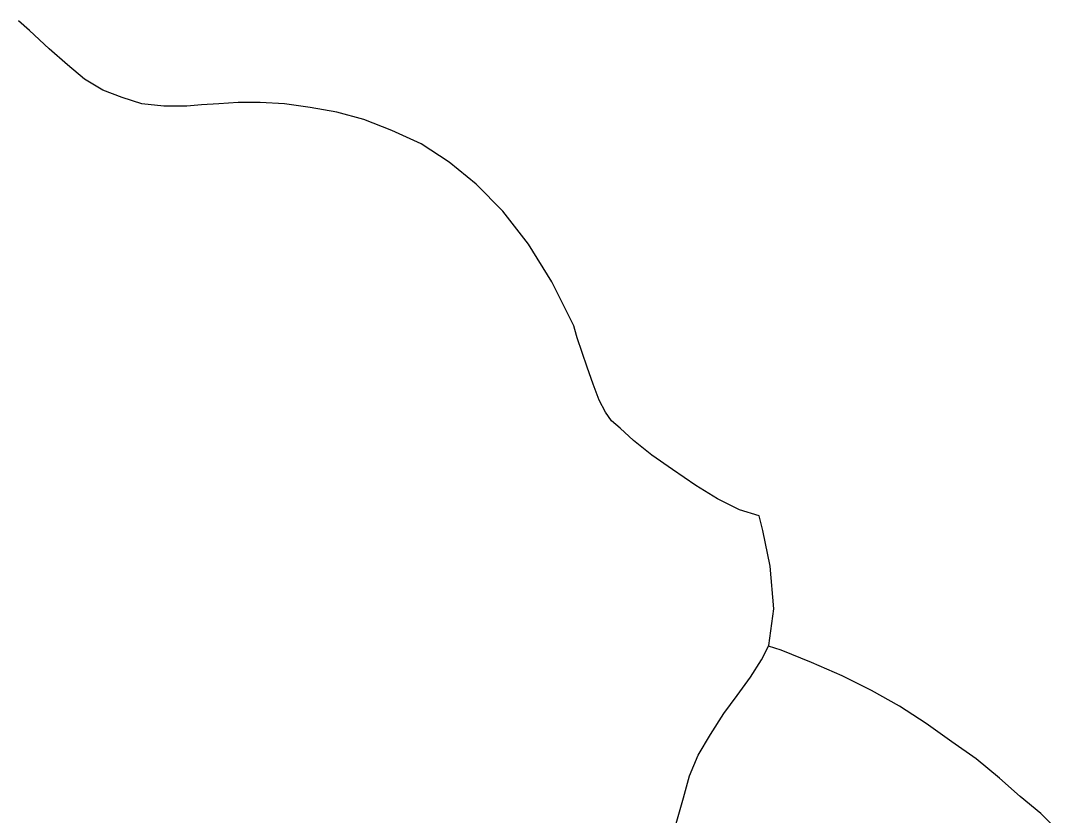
# Model space of a CAD drawing. Extents: x 331 to 443, y 88 to 267.
# Drawn here: x 398.62 to 416.51, y 225.92 to 239.62 of the extents above; entities that cross this region are included whole.
import ezdxf

# ---------------------------------------------------------------- set-up
doc = ezdxf.new("R2010")
doc.units = 0
doc.header["$LTSCALE"] = 25
doc.layers.add('1', color=7, linetype='CONTINUOUS')
doc.layers.add('7', color=7, linetype='CONTINUOUS')

msp = doc.modelspace()

# ---------------------------------------------------------------- linework, layer by layer
at = {"layer": '1', "linetype": 'CONTINUOUS'}
msp.add_lwpolyline([(416.507, 225.645), (416.192, 225.96), (415.835, 226.253), (415.478, 226.569), (415.078, 226.905), (414.658, 227.199), (414.217, 227.514), (413.754, 227.809), (413.271, 228.082), (412.767, 228.334), (412.242, 228.565), (411.717, 228.775), (411.498, 228.842)], dxfattribs=at)
at = {"layer": '7', "linetype": 'CONTINUOUS'}
for points in [[(409.909, 225.791), (410.035, 226.233), (410.141, 226.61), (410.288, 226.968), (410.498, 227.325), (410.728, 227.682), (410.96, 227.997), (411.191, 228.313), (411.38, 228.607), (411.507, 228.859), (411.59, 229.49), (411.527, 230.225), (411.402, 230.835), (411.338, 231.087), (411.002, 231.192), (410.623, 231.38), (410.246, 231.612), (409.846, 231.885), (409.489, 232.137), (409.174, 232.389), (408.943, 232.599), (408.796, 232.726), (408.691, 232.873), (408.586, 233.083), (408.481, 233.356), (408.376, 233.65), (408.291, 233.903), (408.207, 234.155), (408.165, 234.301), (408.144, 234.365), (407.766, 235.121), (407.367, 235.772), (406.925, 236.34), (406.463, 236.802), (406.001, 237.181), (405.518, 237.496), (405.013, 237.726), (404.53, 237.916), (404.067, 238.041), (403.605, 238.126), (403.164, 238.189), (402.744, 238.21), (402.365, 238.21), (402.03, 238.189), (401.735, 238.168), (401.483, 238.146), (401.084, 238.146), (400.706, 238.189), (400.369, 238.294), (400.033, 238.42), (399.718, 238.609), (399.424, 238.861), (399.109, 239.135), (398.772, 239.45), (398.583, 239.618)], [(416.507, 225.645), (416.192, 225.96), (415.835, 226.253), (415.478, 226.569), (415.078, 226.905), (414.658, 227.199), (414.217, 227.514), (413.754, 227.809), (413.271, 228.082), (412.767, 228.334), (412.242, 228.565), (411.717, 228.775), (411.498, 228.842)]]:
    msp.add_lwpolyline(points, dxfattribs=at)

doc.saveas('drawing.dxf')
